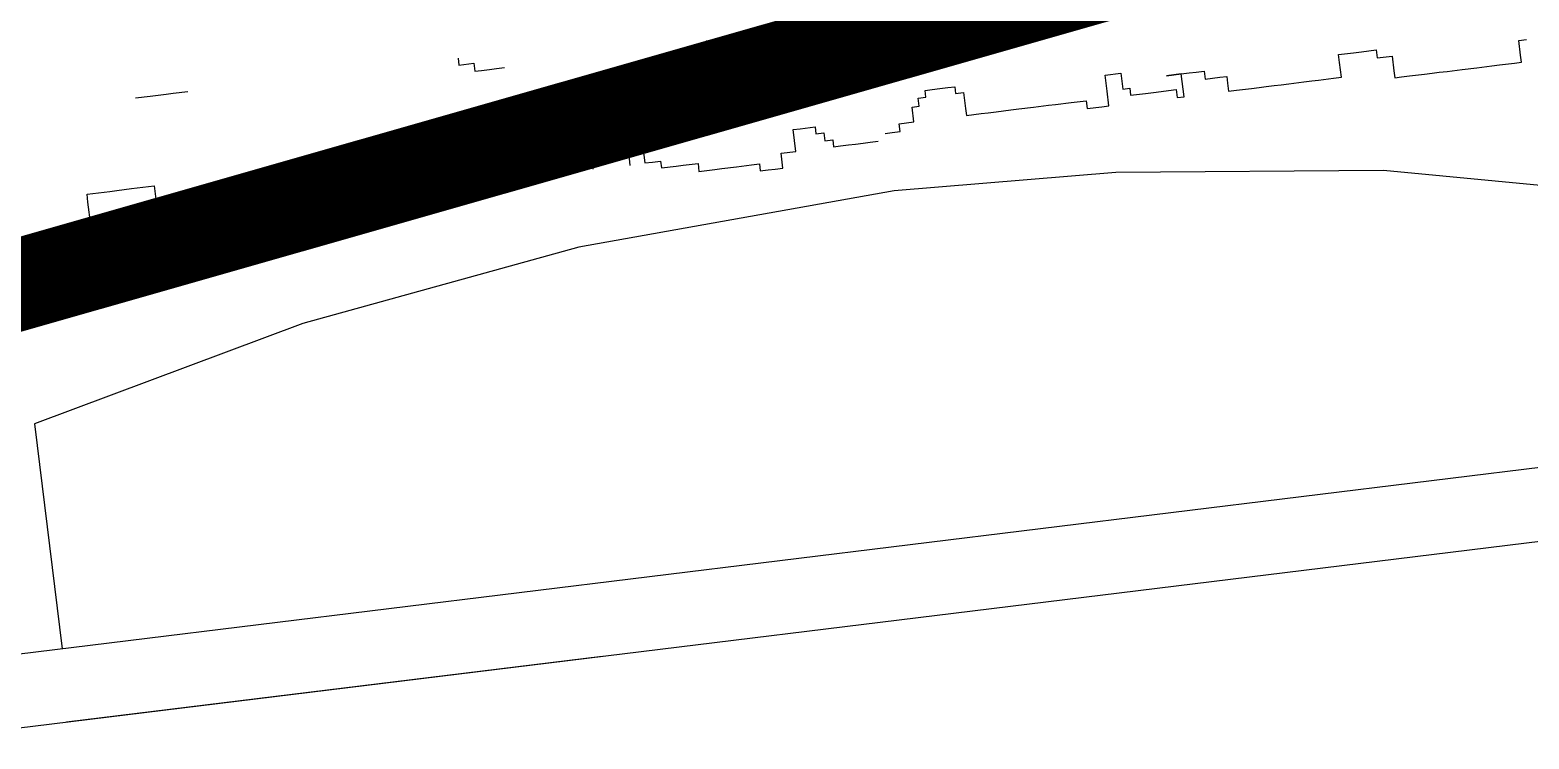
# Model space of a CAD drawing. Extents: x 302512 to 1034855, y -184136 to 410364.
# Drawn here: x 611299 to 619460, y -20719 to -16858 of the extents above; entities that cross this region are included whole.
import ezdxf

# ---------------------------------------------------------------- set-up
doc = ezdxf.new("R2010")
doc.units = 0
doc.header["$MEASUREMENT"] = 0
doc.linetypes.add('DASHED2', pattern=[0.375, 0.25, -0.125])
for name, color, linetype in [('PUB_TEXT', 7, 'Continuous'), ('WALL', 4, 'Continuous'), ('WZ', 2, 'Continuous'), ('剪力墙', 8, 'Continuous'), ('环境', 8, 'Continuous')]:
    doc.layers.add(name, color=color, linetype=linetype)

# ---------------------------------------------------------------- blocks, each defined once
blk = doc.blocks.new('A$C603E5B0F')
at = {"layer": 'WZ'}
for p, q in [((23335.39204895496, 24711.55545929074), (1652.606388032436, 22052.41012030095)), ((22987.11431384087, 24265.8463671878), (2098.973824381828, 21704.15515778959))]:
    blk.add_line(p, q, dxfattribs=at)
blk.add_lwpolyline([(7732.29096442461, 22798.0138059482), (7582.068868100643, 24021.47459968925), (9652.21079158783, 24752.60788577795), (11068.93641448021, 25094.46329979599), (12262.41597402096, 25289.54979646206), (14003.00476568937, 25406.92470511049), (15561.73571431637, 25367.31040232629), (17110.51192384958, 25191.42029638588), (17260.90231376886, 23966.5888614282)], dxfattribs=at)
blk = doc.blocks.new('M_F21')
at = {"color": 3, "linetype": 'Continuous'}
for p, q in [((1804.038729523621, 121.8468862934224), (1858.324788423561, 121.8468862934224)), ((1858.324788423561, 121.8468862934224), (1916.229917916829, 121.8468862934224)), ((1858.324788423561, 121.8468862934224), (1858.324788423561, 121.8468862934224)), ((1916.229917916829, 121.8468862934224), (1941.563412070134, 121.8468862934224)), ((1916.229917916829, 121.8468862934224), (1916.229917916829, 121.8468862934224)), ((1941.563412070134, 121.8468862934224), (1995.849470970075, 121.8468862934224)), ((1941.563412070134, 121.8468862934224), (1941.563412070134, 121.8468862934224)), ((1995.849470970075, 121.8468862934224), (1995.849470970075, 121.8468862934224)), ((2983.855742948977, 121.8468862934224), (2983.855742948977, 96.53040555106963)), ((-3012.944230197692, 96.53040555106963), (-2983.991665451058, 96.53040555106963)), ((-3012.944230197692, 96.53040555106963), (-3012.944230197692, 96.53040555106963)), ((-2958.658171297752, 96.53040555106963), (-3012.944230197692, 96.53040555106963)), ((-2983.991665451058, 96.53040555106963), (-2983.991665451058, 67.59728470266418)), ((-2983.991665451058, 67.59728470266418), (-2958.658171297752, 67.59728470266418)), ((-2958.658171297752, 67.59728470266418), (-2929.705606551118, 67.59728470266418)), ((-2958.658171297752, 67.59728470266418), (-2958.658171297752, 67.59728470266418)), ((-2929.705606551118, 67.59728470266418), (-2904.372112397812, 67.59728470266418)), ((-2929.705606551118, 67.59728470266418), (-2929.705606551118, 67.59728470266418)), ((-2904.372112397812, 67.59728470266418), (-2875.419547651178, 67.59728470266418)), ((-2904.372112397812, 67.59728470266418), (-2904.372112397812, 67.59728470266418)), ((-2875.419547651178, 67.59728470266418), (-2875.419547651178, 67.59728470266418)), ((2983.855742948977, 96.53040555106963), (3038.141801848917, 96.53040555106963)), ((2983.855742948977, 96.53040555106963), (2983.855742948977, 96.53040555106963)), ((3038.141801848917, 96.53040555106963), (3038.141801848917, 67.59728470266418)), ((3038.141801848917, 67.59728470266418), (3063.47529600222, 67.59728470266418)), ((3063.47529600222, 67.59728470266418), (3092.427860748856, 67.59728470266418)), ((3063.47529600222, 67.59728470266418), (3063.47529600222, 67.59728470266418)), ((3092.427860748856, 67.59728470266418), (3117.761354902159, 67.59728470266418)), ((3092.427860748856, 67.59728470266418), (3092.427860748856, 67.59728470266418)), ((3117.761354902159, 67.59728470266418), (3146.713919648795, 67.59728470266418)), ((3117.761354902159, 67.59728470266418), (3117.761354902159, 67.59728470266418)), ((3146.713919648795, 67.59728470266418), (3146.713919648795, 67.59728470266418)), ((-2274.653829158513, -203.6507232511231), (-2245.701264411879, -203.6507232511231)), ((-2274.653829158513, -203.6507232511231), (-2274.653829158513, -203.6507232511231)), ((-2274.653829158513, -232.5838440995267), (-2274.653829158513, -203.6507232511231)), ((-2245.701264411879, -178.3342425087685), (-2220.367770258573, -178.3342425087685)), ((-2245.701264411879, -178.3342425087685), (-2245.701264411879, -178.3342425087685)), ((-2245.701264411879, -203.6507232511231), (-2245.701264411879, -178.3342425087685)), ((-2245.701264411879, -203.6507232511231), (-2245.701264411879, -203.6507232511231)), ((-2220.367770258573, -178.3342425087685), (-2191.415205511938, -178.3342425087685)), ((-2220.367770258573, -178.3342425087685), (-2220.367770258573, -178.3342425087685)), ((-2191.415205511938, -178.3342425087685), (-2162.462640765304, -178.3342425087685)), ((-2191.415205511938, -178.3342425087685), (-2191.415205511938, -178.3342425087685)), ((-2162.462640765304, -178.3342425087685), (-2137.129146611998, -178.3342425087685)), ((-2162.462640765304, -178.3342425087685), (-2162.462640765304, -178.3342425087685)), ((-2137.129146611998, -178.3342425087685), (-2137.129146611998, -203.6507232511231)), ((-2137.129146611998, -203.6507232511231), (-2108.176581865364, -203.6507232511231)), ((-2108.176581865364, -203.6507232511231), (-2108.176581865364, -232.5838440995267)), ((-2108.176581865364, -203.6507232511231), (-2108.176581865364, -203.6507232511231)), ((-1590.649487019273, -203.6507232511231), (-1532.744357526004, -203.6507232511231)), ((-1590.649487019273, -203.6507232511231), (-1590.649487019273, -203.6507232511231)), ((-1590.649487019273, -261.5169649479303), (-1590.649487019273, -203.6507232511231)), ((-1532.744357526004, -203.6507232511231), (-1532.744357526004, -232.5838440995267)), ((-1532.744357526004, -203.6507232511231), (-1532.744357526004, -203.6507232511231)), ((1586.894493923861, -203.6507232511231), (1670.133117570436, -203.6507232511231)), ((1586.894493923861, -232.5838440995267), (1586.894493923861, -203.6507232511231)), ((1670.133117570436, -203.6507232511231), (1695.466611723741, -203.6507232511231)), ((1670.133117570436, -203.6507232511231), (1670.133117570436, -203.6507232511231)), ((1695.466611723741, -203.6507232511231), (1749.752670623682, -203.6507232511231)), ((1695.466611723741, -203.6507232511231), (1695.466611723741, -203.6507232511231)), ((1749.752670623682, -203.6507232511231), (1832.991294270254, -203.6507232511231)), ((1749.752670623682, -203.6507232511231), (1749.752670623682, -203.6507232511231)), ((1832.991294270254, -203.6507232511231), (1832.991294270254, -261.5169649479303)), ((2462.709577509555, -178.3342425087685), (2488.043071662862, -178.3342425087685)), ((2462.709577509555, -178.3342425087685), (2462.709577509555, -178.3342425087685)), ((2462.709577509555, -232.5838440995267), (2462.709577509555, -178.3342425087685)), ((2488.043071662862, -178.3342425087685), (2545.94820115613, -178.3342425087685)), ((2488.043071662862, -178.3342425087685), (2488.043071662862, -178.3342425087685)), ((2545.94820115613, -178.3342425087685), (2571.281695309433, -178.3342425087685)), ((2545.94820115613, -178.3342425087685), (2545.94820115613, -178.3342425087685)), ((2571.281695309433, -178.3342425087685), (2571.281695309433, -232.5838440995267)), ((-3450.851771990539, -261.5169649479303), (-3421.899207243904, -261.5169649479303)), ((-3450.851771990539, -286.833445690283), (-3450.851771990539, -261.5169649479303)), ((-3421.899207243904, -232.5838440995267), (-3396.565713090598, -232.5838440995267)), ((-3421.899207243904, -261.5169649479303), (-3421.899207243904, -232.5838440995267)), ((-3396.565713090598, -232.5838440995267), (-3367.613148343964, -232.5838440995267)), ((-3396.565713090598, -232.5838440995267), (-3396.565713090598, -232.5838440995267)), ((-3367.613148343964, -232.5838440995267), (-3342.279654190659, -232.5838440995267)), ((-3367.613148343964, -232.5838440995267), (-3367.613148343964, -232.5838440995267)), ((-3342.279654190659, -232.5838440995267), (-3342.279654190659, -261.5169649479303)), ((-3342.279654190659, -232.5838440995267), (-3342.279654190659, -232.5838440995267)), ((-3342.279654190659, -261.5169649479303), (-3313.327089444025, -261.5169649479303)), ((-3342.279654190659, -261.5169649479303), (-3342.279654190659, -261.5169649479303)), ((-3313.327089444025, -261.5169649479303), (-3287.99359529072, -261.5169649479303)), ((-3313.327089444025, -261.5169649479303), (-3313.327089444025, -261.5169649479303)), ((-3287.99359529072, -261.5169649479303), (-3287.99359529072, -286.833445690283)), ((-3287.99359529072, -261.5169649479303), (-3287.99359529072, -261.5169649479303)), ((-2737.894865104665, -261.5169649479303), (-2712.561370951359, -261.5169649479303)), ((-2737.894865104665, -261.5169649479303), (-2737.894865104665, -261.5169649479303)), ((-2737.894865104665, -341.0830472810412), (-2737.894865104665, -261.5169649479303)), ((-2712.561370951359, -261.5169649479303), (-2658.275312051419, -261.5169649479303)), ((-2712.561370951359, -261.5169649479303), (-2712.561370951359, -261.5169649479303)), ((-2658.275312051419, -261.5169649479303), (-2658.275312051419, -286.833445690283)), ((-2658.275312051419, -261.5169649479303), (-2658.275312051419, -261.5169649479303)), ((-2299.987323311818, -232.5838440995267), (-2274.653829158513, -232.5838440995267)), ((-2299.987323311818, -286.833445690283), (-2299.987323311818, -232.5838440995267)), ((-2108.176581865364, -232.5838440995267), (-2108.176581865364, -261.5169649479303)), ((-2108.176581865364, -232.5838440995267), (-2108.176581865364, -232.5838440995267)), ((-2108.176581865364, -261.5169649479303), (-2108.176581865364, -286.833445690283)), ((-2108.176581865364, -261.5169649479303), (-2108.176581865364, -261.5169649479303)), ((-1590.649487019273, -261.5169649479303), (-1590.649487019273, -261.5169649479303)), ((-1590.649487019273, -315.7665665386885), (-1590.649487019273, -261.5169649479303)), ((-1532.744357526004, -232.5838440995267), (-1532.744357526004, -261.5169649479303)), ((-1532.744357526004, -232.5838440995267), (-1532.744357526004, -232.5838440995267)), ((-1532.744357526004, -261.5169649479303), (-1507.410863372699, -261.5169649479303)), ((-1532.744357526004, -261.5169649479303), (-1532.744357526004, -261.5169649479303)), ((-1507.410863372699, -261.5169649479303), (-1507.410863372699, -286.833445690283)), ((-1369.886180826185, -232.5838440995267), (-1315.600121926245, -232.5838440995267)), ((-1315.600121926245, -232.5838440995267), (-1369.886180826185, -232.5838440995267)), ((-1315.600121926245, -232.5838440995267), (-1286.647557179611, -232.5838440995267)), ((-1315.600121926245, -232.5838440995267), (-1315.600121926245, -232.5838440995267)), ((-1315.600121926245, -315.7665665386885), (-1315.600121926245, -232.5838440995267)), ((-1286.647557179611, -232.5838440995267), (-1261.314063026306, -232.5838440995267)), ((-1286.647557179611, -232.5838440995267), (-1286.647557179611, -232.5838440995267)), ((-1261.314063026306, -232.5838440995267), (-1232.361498279671, -232.5838440995267)), ((-1261.314063026306, -232.5838440995267), (-1261.314063026306, -232.5838440995267)), ((-1232.361498279671, -232.5838440995267), (-1232.361498279671, -261.5169649479303)), ((-1232.361498279671, -261.5169649479303), (-1178.075439379732, -261.5169649479303)), ((-1178.075439379732, -261.5169649479303), (-1152.741945226427, -261.5169649479303)), ((-1178.075439379732, -261.5169649479303), (-1178.075439379732, -261.5169649479303)), ((-1152.741945226427, -261.5169649479303), (-1152.741945226427, -286.833445690283)), ((-1152.741945226427, -261.5169649479303), (-1152.741945226427, -261.5169649479303)), ((-740.1678975868845, -232.5838440995267), (-685.8818386869452, -232.5838440995267)), ((-740.1678975868845, -261.5169649479303), (-740.1678975868845, -232.5838440995267)), ((-740.1678975868845, -261.5169649479303), (-740.1678975868845, -261.5169649479303)), ((-740.1678975868845, -315.7665665386885), (-740.1678975868845, -261.5169649479303)), ((-685.8818386869452, -232.5838440995267), (-656.9292739403108, -232.5838440995267)), ((-685.8818386869452, -232.5838440995267), (-685.8818386869452, -232.5838440995267)), ((-656.9292739403108, -232.5838440995267), (-602.6432150403707, -232.5838440995267)), ((-656.9292739403108, -232.5838440995267), (-656.9292739403108, -232.5838440995267)), ((-602.6432150403707, -232.5838440995267), (-602.6432150403707, -261.5169649479303)), ((-602.6432150403707, -232.5838440995267), (-602.6432150403707, -232.5838440995267)), ((-602.6432150403707, -261.5169649479303), (-548.3571561404315, -261.5169649479303)), ((-548.3571561404315, -261.5169649479303), (-548.3571561404315, -315.7665665386885)), ((-85.11612019427957, -261.5169649479303), (-56.16355544764519, -261.5169649479303)), ((-85.11612019427957, -261.5169649479303), (-85.11612019427957, -261.5169649479303)), ((-85.11612019427957, -315.7665665386885), (-85.11612019427957, -261.5169649479303)), ((-56.16355544764519, -261.5169649479303), (-56.16355544764519, -261.5169649479303)), ((1586.894493923861, -232.5838440995267), (1586.894493923861, -232.5838440995267)), ((1586.894493923861, -315.7665665386885), (1586.894493923861, -232.5838440995267)), ((1832.991294270254, -261.5169649479303), (1858.324788423561, -261.5169649479303)), ((1858.324788423561, -261.5169649479303), (1858.324788423561, -286.833445690283)), ((2462.709577509555, -232.5838440995267), (2462.709577509555, -232.5838440995267)), ((2462.709577509555, -286.833445690283), (2462.709577509555, -232.5838440995267)), ((2571.281695309433, -232.5838440995267), (2571.281695309433, -261.5169649479303)), ((2571.281695309433, -232.5838440995267), (2571.281695309433, -232.5838440995267)), ((2571.281695309433, -261.5169649479303), (2571.281695309433, -286.833445690283)), ((2571.281695309433, -261.5169649479303), (2571.281695309433, -261.5169649479303)), ((2871.664554555766, -232.5838440995267), (2900.617119302402, -232.5838440995267)), ((2871.664554555766, -286.833445690283), (2871.664554555766, -232.5838440995267)), ((2900.617119302402, -232.5838440995267), (2954.903178202341, -232.5838440995267)), ((2900.617119302402, -232.5838440995267), (2900.617119302402, -232.5838440995267)), ((2954.903178202341, -232.5838440995267), (2983.855742948977, -232.5838440995267)), ((2954.903178202341, -232.5838440995267), (2954.903178202341, -232.5838440995267)), ((2983.855742948977, -232.5838440995267), (2983.855742948977, -261.5169649479303)), ((2983.855742948977, -261.5169649479303), (3038.141801848917, -261.5169649479303)), ((3038.141801848917, -261.5169649479303), (3038.141801848917, -315.7665665386885)), ((3421.763284741821, -261.5169649479303), (3447.096778895127, -261.5169649479303)), ((3421.763284741821, -261.5169649479303), (3421.763284741821, -261.5169649479303)), ((3421.763284741821, -286.833445690283), (3421.763284741821, -261.5169649479303)), ((3447.096778895127, -261.5169649479303), (3476.049343641764, -261.5169649479303)), ((3447.096778895127, -261.5169649479303), (3447.096778895127, -261.5169649479303)), ((3476.049343641764, -261.5169649479303), (3501.382837795067, -261.5169649479303)), ((3476.049343641764, -261.5169649479303), (3476.049343641764, -261.5169649479303)), ((3501.382837795067, -261.5169649479303), (3530.335402541703, -261.5169649479303)), ((3501.382837795067, -261.5169649479303), (3501.382837795067, -261.5169649479303)), ((3530.335402541703, -261.5169649479303), (3555.668896695006, -261.5169649479303)), ((3530.335402541703, -261.5169649479303), (3530.335402541703, -261.5169649479303)), ((3555.668896695006, -261.5169649479303), (3555.668896695006, -315.7665665386885)), ((-3476.185266143844, -286.833445690283), (-3450.851771990539, -286.833445690283)), ((-3476.185266143844, -286.833445690283), (-3476.185266143844, -286.833445690283)), ((-3476.185266143844, -315.7665665386885), (-3476.185266143844, -286.833445690283)), ((-3287.99359529072, -286.833445690283), (-3287.99359529072, -315.7665665386885)), ((-3287.99359529072, -286.833445690283), (-3287.99359529072, -286.833445690283)), ((-3287.99359529072, -315.7665665386885), (-3259.041030544086, -315.7665665386885)), ((-3287.99359529072, -315.7665665386885), (-3287.99359529072, -315.7665665386885)), ((-3259.041030544086, -315.7665665386885), (-3230.088465797451, -315.7665665386885)), ((-3259.041030544086, -315.7665665386885), (-3259.041030544086, -315.7665665386885)), ((-3230.088465797451, -315.7665665386885), (-3230.088465797451, -341.0830472810412)), ((-2658.275312051419, -286.833445690283), (-2629.322747304785, -286.833445690283)), ((-2658.275312051419, -286.833445690283), (-2658.275312051419, -286.833445690283)), ((-2629.322747304785, -286.833445690283), (-2629.322747304785, -315.7665665386885)), ((-2629.322747304785, -315.7665665386885), (-2600.37018255815, -315.7665665386885)), ((-2600.37018255815, -315.7665665386885), (-2600.37018255815, -341.0830472810412)), ((-2408.559441111697, -315.7665665386885), (-2383.225946958391, -315.7665665386885)), ((-2383.225946958391, -315.7665665386885), (-2354.273382211757, -315.7665665386885)), ((-2383.225946958391, -315.7665665386885), (-2383.225946958391, -315.7665665386885)), ((-2354.273382211757, -286.833445690283), (-2299.987323311818, -286.833445690283)), ((-2354.273382211757, -315.7665665386885), (-2354.273382211757, -286.833445690283)), ((-2354.273382211757, -315.7665665386885), (-2354.273382211757, -315.7665665386885)), ((-2108.176581865364, -286.833445690283), (-2053.890522965425, -286.833445690283)), ((-2108.176581865364, -286.833445690283), (-2108.176581865364, -286.833445690283)), ((-2053.890522965425, -286.833445690283), (-2028.55702881212, -286.833445690283)), ((-2053.890522965425, -286.833445690283), (-2053.890522965425, -286.833445690283)), ((-2028.55702881212, -286.833445690283), (-1999.604464065485, -286.833445690283)), ((-2028.55702881212, -286.833445690283), (-2028.55702881212, -286.833445690283)), ((-1999.604464065485, -286.833445690283), (-1945.318405165545, -286.833445690283)), ((-1999.604464065485, -286.833445690283), (-1999.604464065485, -286.833445690283)), ((-1945.318405165545, -286.833445690283), (-1916.365840418911, -286.833445690283)), ((-1945.318405165545, -286.833445690283), (-1945.318405165545, -286.833445690283)), ((-1916.365840418911, -286.833445690283), (-1862.079781518971, -286.833445690283)), ((-1916.365840418911, -286.833445690283), (-1916.365840418911, -286.833445690283)), ((-1862.079781518971, -286.833445690283), (-1807.793722619032, -286.833445690283)), ((-1862.079781518971, -286.833445690283), (-1862.079781518971, -286.833445690283)), ((-1807.793722619032, -286.833445690283), (-1782.460228465727, -286.833445690283)), ((-1807.793722619032, -286.833445690283), (-1807.793722619032, -286.833445690283)), ((-1782.460228465727, -286.833445690283), (-1724.555098972458, -286.833445690283)), ((-1782.460228465727, -286.833445690283), (-1782.460228465727, -286.833445690283)), ((-1724.555098972458, -286.833445690283), (-1670.269040072518, -286.833445690283)), ((-1724.555098972458, -286.833445690283), (-1724.555098972458, -286.833445690283)), ((-1670.269040072518, -286.833445690283), (-1670.269040072518, -315.7665665386885)), ((-1670.269040072518, -286.833445690283), (-1670.269040072518, -286.833445690283)), ((-1670.269040072518, -315.7665665386885), (-1615.982981172578, -315.7665665386885)), ((-1615.982981172578, -315.7665665386885), (-1590.649487019273, -315.7665665386885)), ((-1615.982981172578, -315.7665665386885), (-1615.982981172578, -315.7665665386885)), ((-1590.649487019273, -315.7665665386885), (-1590.649487019273, -315.7665665386885)), ((-1507.410863372699, -286.833445690283), (-1453.124804472759, -286.833445690283)), ((-1453.124804472759, -286.833445690283), (-1424.172239726125, -286.833445690283)), ((-1453.124804472759, -286.833445690283), (-1453.124804472759, -286.833445690283)), ((-1424.172239726125, -286.833445690283), (-1340.93361607955, -286.833445690283)), ((-1424.172239726125, -286.833445690283), (-1424.172239726125, -286.833445690283)), ((-1340.93361607955, -286.833445690283), (-1340.93361607955, -315.7665665386885)), ((-1340.93361607955, -315.7665665386885), (-1315.600121926245, -315.7665665386885)), ((-1315.600121926245, -315.7665665386885), (-1315.600121926245, -315.7665665386885)), ((-1152.741945226427, -286.833445690283), (-1152.741945226427, -315.7665665386885)), ((-1152.741945226427, -286.833445690283), (-1152.741945226427, -286.833445690283)), ((-1152.741945226427, -315.7665665386885), (-1123.789380479792, -315.7665665386885)), ((-1152.741945226427, -315.7665665386885), (-1152.741945226427, -315.7665665386885)), ((-1123.789380479792, -315.7665665386885), (-1069.503321579852, -315.7665665386885)), ((-1123.789380479792, -315.7665665386885), (-1123.789380479792, -315.7665665386885)), ((-1069.503321579852, -315.7665665386885), (-1040.550756833218, -315.7665665386885)), ((-1069.503321579852, -315.7665665386885), (-1069.503321579852, -315.7665665386885)), ((-1040.550756833218, -315.7665665386885), (-1015.217262679913, -315.7665665386885)), ((-1040.550756833218, -315.7665665386885), (-1040.550756833218, -315.7665665386885)), ((-1015.217262679913, -315.7665665386885), (-986.2646979332776, -315.7665665386885)), ((-1015.217262679913, -315.7665665386885), (-1015.217262679913, -315.7665665386885)), ((-986.2646979332776, -315.7665665386885), (-960.9312037799727, -315.7665665386885)), ((-986.2646979332776, -315.7665665386885), (-986.2646979332776, -315.7665665386885)), ((-960.9312037799727, -315.7665665386885), (-931.9786390333384, -315.7665665386885)), ((-960.9312037799727, -315.7665665386885), (-960.9312037799727, -315.7665665386885)), ((-931.9786390333384, -315.7665665386885), (-877.6925801333991, -315.7665665386885)), ((-931.9786390333384, -315.7665665386885), (-931.9786390333384, -315.7665665386885)), ((-877.6925801333991, -315.7665665386885), (-848.7400153867638, -315.7665665386885)), ((-877.6925801333991, -315.7665665386885), (-877.6925801333991, -315.7665665386885)), ((-848.7400153867638, -315.7665665386885), (-823.406521233459, -315.7665665386885)), ((-848.7400153867638, -315.7665665386885), (-848.7400153867638, -315.7665665386885)), ((-823.406521233459, -315.7665665386885), (-769.1204623335198, -315.7665665386885)), ((-823.406521233459, -315.7665665386885), (-823.406521233459, -315.7665665386885)), ((-769.1204623335198, -315.7665665386885), (-740.1678975868845, -315.7665665386885)), ((-769.1204623335198, -315.7665665386885), (-769.1204623335198, -315.7665665386885)), ((-548.3571561404315, -315.7665665386885), (-548.3571561404315, -341.0830472810412)), ((-548.3571561404315, -315.7665665386885), (-548.3571561404315, -315.7665665386885)), ((-85.11612019427957, -315.7665665386885), (-85.11612019427957, -315.7665665386885)), ((-85.11612019427957, -341.0830472810412), (-85.11612019427957, -315.7665665386885)), ((1557.941929177228, -315.7665665386885), (1586.894493923861, -315.7665665386885)), ((1557.941929177228, -395.3326488717994), (1557.941929177228, -315.7665665386885)), ((1858.324788423561, -286.833445690283), (1887.277353170195, -286.833445690283)), ((1858.324788423561, -286.833445690283), (1858.324788423561, -286.833445690283)), ((1887.277353170195, -286.833445690283), (1916.229917916829, -286.833445690283)), ((1887.277353170195, -286.833445690283), (1887.277353170195, -286.833445690283)), ((1916.229917916829, -286.833445690283), (1970.515976816769, -286.833445690283)), ((1916.229917916829, -286.833445690283), (1916.229917916829, -286.833445690283)), ((1970.515976816769, -286.833445690283), (1995.849470970075, -286.833445690283)), ((1970.515976816769, -286.833445690283), (1970.515976816769, -286.833445690283)), ((1995.849470970075, -286.833445690283), (2050.135529870015, -286.833445690283)), ((1995.849470970075, -286.833445690283), (1995.849470970075, -286.833445690283)), ((2050.135529870015, -286.833445690283), (2108.040659363283, -286.833445690283)), ((2050.135529870015, -286.833445690283), (2050.135529870015, -286.833445690283)), ((2108.040659363283, -286.833445690283), (2187.660212416527, -286.833445690283)), ((2108.040659363283, -286.833445690283), (2108.040659363283, -286.833445690283)), ((2187.660212416527, -286.833445690283), (2216.612777163162, -286.833445690283)), ((2187.660212416527, -286.833445690283), (2187.660212416527, -286.833445690283)), ((2216.612777163162, -286.833445690283), (2296.232330216408, -286.833445690283)), ((2216.612777163162, -286.833445690283), (2216.612777163162, -286.833445690283)), ((2296.232330216408, -286.833445690283), (2379.470953862981, -286.833445690283)), ((2296.232330216408, -286.833445690283), (2296.232330216408, -286.833445690283)), ((2379.470953862981, -286.833445690283), (2433.757012762921, -286.833445690283)), ((2379.470953862981, -286.833445690283), (2379.470953862981, -286.833445690283)), ((2433.757012762921, -286.833445690283), (2462.709577509555, -286.833445690283)), ((2433.757012762921, -286.833445690283), (2433.757012762921, -286.833445690283)), ((2462.709577509555, -286.833445690283), (2462.709577509555, -286.833445690283)), ((2516.995636409494, -286.833445690283), (2516.995636409494, -315.7665665386885)), ((2571.281695309433, -286.833445690283), (2516.995636409494, -286.833445690283)), ((2516.995636409494, -315.7665665386885), (2545.94820115613, -315.7665665386885)), ((2545.94820115613, -315.7665665386885), (2545.94820115613, -341.0830472810412)), ((2571.281695309433, -286.833445690283), (2571.281695309433, -286.833445690283)), ((2792.045001502524, -286.833445690283), (2871.664554555766, -286.833445690283)), ((2792.045001502524, -341.0830472810412), (2792.045001502524, -286.833445690283)), ((3038.141801848917, -315.7665665386885), (3063.47529600222, -315.7665665386885)), ((3063.47529600222, -315.7665665386885), (3063.47529600222, -341.0830472810412)), ((3363.858155248552, -315.7665665386885), (3392.810719995188, -315.7665665386885)), ((3363.858155248552, -341.0830472810412), (3363.858155248552, -315.7665665386885)), ((3392.810719995188, -286.833445690283), (3421.763284741821, -286.833445690283)), ((3392.810719995188, -315.7665665386885), (3392.810719995188, -286.833445690283)), ((3421.763284741821, -286.833445690283), (3421.763284741821, -286.833445690283)), ((3555.668896695006, -315.7665665386885), (3555.668896695006, -341.0830472810412)), ((3555.668896695006, -315.7665665386885), (3555.668896695006, -315.7665665386885)), ((-3230.088465797451, -341.0830472810412), (-3175.802406897511, -341.0830472810412)), ((-3175.802406897511, -341.0830472810412), (-3150.468912744205, -341.0830472810412)), ((-3175.802406897511, -341.0830472810412), (-3175.802406897511, -341.0830472810412)), ((-3150.468912744205, -341.0830472810412), (-3096.182853844266, -341.0830472810412)), ((-3150.468912744205, -341.0830472810412), (-3150.468912744205, -341.0830472810412)), ((-3096.182853844266, -341.0830472810412), (-3096.182853844266, -370.0161681294448)), ((-3096.182853844266, -370.0161681294448), (-3038.277724350997, -370.0161681294448)), ((-3038.277724350997, -370.0161681294448), (-3012.944230197692, -370.0161681294448)), ((-3038.277724350997, -370.0161681294448), (-3038.277724350997, -370.0161681294448)), ((-3012.944230197692, -370.0161681294448), (-2958.658171297752, -370.0161681294448)), ((-3012.944230197692, -370.0161681294448), (-3012.944230197692, -370.0161681294448)), ((-2958.658171297752, -370.0161681294448), (-2904.372112397812, -370.0161681294448)), ((-2958.658171297752, -370.0161681294448), (-2958.658171297752, -370.0161681294448)), ((-2904.372112397812, -370.0161681294448), (-2875.419547651178, -370.0161681294448)), ((-2904.372112397812, -370.0161681294448), (-2904.372112397812, -370.0161681294448)), ((-2875.419547651178, -370.0161681294448), (-2875.419547651178, -395.3326488717994)), ((-2792.180924004604, -341.0830472810412), (-2737.894865104665, -341.0830472810412)), ((-2792.180924004604, -395.3326488717994), (-2792.180924004604, -341.0830472810412)), ((-2600.37018255815, -341.0830472810412), (-2575.036688404845, -341.0830472810412)), ((-2575.036688404845, -341.0830472810412), (-2546.084123658211, -341.0830472810412)), ((-2575.036688404845, -341.0830472810412), (-2575.036688404845, -341.0830472810412)), ((-2546.084123658211, -341.0830472810412), (-2520.750629504906, -341.0830472810412)), ((-2546.084123658211, -341.0830472810412), (-2546.084123658211, -341.0830472810412)), ((-2520.750629504906, -341.0830472810412), (-2491.798064758272, -341.0830472810412)), ((-2520.750629504906, -341.0830472810412), (-2520.750629504906, -341.0830472810412)), ((-2491.798064758272, -341.0830472810412), (-2466.464570604966, -341.0830472810412)), ((-2491.798064758272, -341.0830472810412), (-2491.798064758272, -341.0830472810412)), ((-2466.464570604966, -341.0830472810412), (-2437.512005858332, -341.0830472810412)), ((-2466.464570604966, -341.0830472810412), (-2466.464570604966, -341.0830472810412)), ((-2437.512005858332, -341.0830472810412), (-2437.512005858332, -341.0830472810412)), ((-548.3571561404315, -341.0830472810412), (-523.0236619871266, -341.0830472810412)), ((-548.3571561404315, -341.0830472810412), (-548.3571561404315, -341.0830472810412)), ((-523.0236619871266, -341.0830472810412), (-494.0710972404913, -341.0830472810412)), ((-523.0236619871266, -341.0830472810412), (-523.0236619871266, -341.0830472810412)), ((-494.0710972404913, -341.0830472810412), (-439.7850383405521, -341.0830472810412)), ((-494.0710972404913, -341.0830472810412), (-494.0710972404913, -341.0830472810412)), ((-439.7850383405521, -341.0830472810412), (-410.8324735939177, -341.0830472810412)), ((-439.7850383405521, -341.0830472810412), (-439.7850383405521, -341.0830472810412)), ((-410.8324735939177, -341.0830472810412), (-385.4989794406129, -341.0830472810412)), ((-410.8324735939177, -341.0830472810412), (-410.8324735939177, -341.0830472810412)), ((-385.4989794406129, -341.0830472810412), (-356.5464146939776, -341.0830472810412)), ((-385.4989794406129, -341.0830472810412), (-385.4989794406129, -341.0830472810412)), ((-356.5464146939776, -341.0830472810412), (-302.2603557940383, -341.0830472810412)), ((-356.5464146939776, -341.0830472810412), (-356.5464146939776, -341.0830472810412)), ((-302.2603557940383, -341.0830472810412), (-247.9742968940982, -341.0830472810412)), ((-302.2603557940383, -341.0830472810412), (-302.2603557940383, -341.0830472810412)), ((-247.9742968940982, -341.0830472810412), (-193.688237994159, -341.0830472810412)), ((-247.9742968940982, -341.0830472810412), (-247.9742968940982, -341.0830472810412)), ((-193.688237994159, -341.0830472810412), (-164.7356732475246, -341.0830472810412)), ((-193.688237994159, -341.0830472810412), (-193.688237994159, -341.0830472810412)), ((-164.7356732475246, -341.0830472810412), (-110.4496143475844, -341.0830472810412)), ((-164.7356732475246, -341.0830472810412), (-164.7356732475246, -341.0830472810412)), ((-110.4496143475844, -341.0830472810412), (-85.11612019427957, -341.0830472810412)), ((-110.4496143475844, -341.0830472810412), (-110.4496143475844, -341.0830472810412)), ((-85.11612019427957, -341.0830472810412), (-85.11612019427957, -341.0830472810412)), ((1340.797693577468, -370.0161681294448), (1395.083752477409, -370.0161681294448)), ((1395.083752477409, -370.0161681294448), (1395.083752477409, -395.3326488717994)), ((2545.94820115613, -341.0830472810412), (2654.520318956009, -341.0830472810412)), ((2654.520318956009, -341.0830472810412), (2737.758942602584, -341.0830472810412)), ((2654.520318956009, -341.0830472810412), (2654.520318956009, -341.0830472810412)), ((2737.758942602584, -341.0830472810412), (2792.045001502524, -341.0830472810412)), ((2737.758942602584, -370.0161681294448), (2737.758942602584, -341.0830472810412)), ((2737.758942602584, -341.0830472810412), (2737.758942602584, -370.0161681294448)), ((3063.47529600222, -341.0830472810412), (3146.713919648795, -341.0830472810412)), ((3146.713919648795, -341.0830472810412), (3200.999978548734, -341.0830472810412)), ((3146.713919648795, -341.0830472810412), (3146.713919648795, -341.0830472810412)), ((3200.999978548734, -341.0830472810412), (3229.952543295371, -341.0830472810412)), ((3200.999978548734, -341.0830472810412), (3200.999978548734, -341.0830472810412)), ((3229.952543295371, -341.0830472810412), (3255.286037448674, -341.0830472810412)), ((3229.952543295371, -341.0830472810412), (3229.952543295371, -341.0830472810412)), ((3255.286037448674, -341.0830472810412), (3284.23860219531, -341.0830472810412)), ((3255.286037448674, -341.0830472810412), (3255.286037448674, -341.0830472810412)), ((3284.23860219531, -341.0830472810412), (3338.524661095249, -341.0830472810412)), ((3284.23860219531, -341.0830472810412), (3284.23860219531, -341.0830472810412)), ((3338.524661095249, -341.0830472810412), (3363.858155248552, -341.0830472810412)), ((3338.524661095249, -341.0830472810412), (3338.524661095249, -341.0830472810412)), ((3555.668896695006, -341.0830472810412), (3555.668896695006, -341.0830472810412)), ((-2875.419547651178, -395.3326488717994), (-2846.466982904543, -395.3326488717994)), ((-2846.466982904543, -395.3326488717994), (-2821.133488751238, -395.3326488717994)), ((-2846.466982904543, -395.3326488717994), (-2846.466982904543, -395.3326488717994)), ((-2821.133488751238, -395.3326488717994), (-2792.180924004604, -395.3326488717994)), ((-2821.133488751238, -395.3326488717994), (-2821.133488751238, -395.3326488717994)), ((-2792.180924004604, -395.3326488717994), (-2792.180924004604, -395.3326488717994)), ((1395.083752477409, -395.3326488717994), (1449.369811377348, -395.3326488717994)), ((1449.369811377348, -395.3326488717994), (1503.655870277289, -395.3326488717994)), ((1449.369811377348, -395.3326488717994), (1449.369811377348, -395.3326488717994)), ((1503.655870277289, -395.3326488717994), (1532.608435023922, -395.3326488717994)), ((1503.655870277289, -395.3326488717994), (1503.655870277289, -395.3326488717994)), ((1532.608435023922, -395.3326488717994), (1557.941929177228, -395.3326488717994)), ((1532.608435023922, -395.3326488717994), (1532.608435023922, -395.3326488717994)), ((1557.941929177228, -395.3326488717994), (1557.941929177228, -395.3326488717994))]:
    blk.add_line(p, q, dxfattribs=at)
at = {"width": 0.8, "flags": 9}
for tag in ['YSIZE', 'XSIZE']:
    blk.add_attdef(tag, (0, 0), '', height=0.5, dxfattribs=at)

msp = doc.modelspace()

# ---------------------------------------------------------------- hatches: boundary and pattern name
at = {"layer": '环境'}
h = msp.add_hatch(dxfattribs=at)
h.set_pattern_fill('ANGLE,_O', color=256, scale=3000)
h.set_pattern_definition([(0, (-609984.0939585507, -119640.7769003473), (0, 825.0000000000001), [600, -225]), (90, (-609984.0939585507, -119640.7769003473), (-825.0000000000001, 5.051501209517306e-14), [600, -225])])
edge = h.paths.add_edge_path()
edge.add_arc((456452.5202698254, -20483.03600952902), 5999.999999882882, 82.90610739022549, 136.7172286932041, ccw=False)
edge.add_arc((529230.5564035431, 564349.7677956127), 583343.7460008563, 262.9064421242585, 271.3139044814773)
edge.add_arc((556282.2267406606, -32330.84227312566), 19209.61674449953, 135.390996447, 143.8505578282533)
edge.add_arc((523139.7908070374, 498264.9605886798), 519563.4119421407, 267.02239156334633, 271.9446668256243, ccw=False)
edge.add_line((496150.7153754483, -20596.9948833962), (452084.6465785343, -16369.43911441136))
edge = h.paths.add_edge_path()
edge.add_arc((557649.2972619648, -28887.4074915247), 12195.37604413375, 122.3331244259789, 138.4177400750413, ccw=False)
edge.add_line((551126.7109780756, -18582.89076209709), (563157.0100887832, -18006.58508349324))
edge.add_arc((576761.7066860453, 6333.997658741195), 27884.61471376488, 240.7978392002225, 252.5319908396245)
edge.add_arc((-697884.8105419346, 47187662.48797935), 47224907.05095948, 271.5129119605803, 271.53649819632426, ccw=False)
edge.add_line((548957.8885803409, -20781.98179117788), (548527.1118179576, -20793.40171051768))
edge = h.paths.add_edge_path()
edge.add_line((626586.9758837472, -14296.28622386651), (626866.4842934804, -14065.55741847632))
edge.add_arc((622239.3367429655, -17885.17854441365), 5999.99999999521, 39.53901633858169, 100.4383675919696)
edge.add_arc((577050.392796655, 207323.149270234), 223698.033626444, 274.291430304433, 281.3702984552263, ccw=False)
edge.add_arc((576761.7066861086, 6333.997658622451), 27884.61471362988, 294.3952189639236, 307.6369724271134, ccw=False)
edge.add_arc((-3202813.969650181, 30587041.36929663), 30840004.67889177, 277.0611024603429, 277.11889753257)
edge.add_line((619149.7247513805, -15221.32666661206), (626586.9758837472, -14296.28622386654))

# ---------------------------------------------------------------- linework, layer by layer
at = {"layer": 'PUB_TEXT', "linetype": 'DASHED2', "ltscale": 11501}
msp.add_lwpolyline([(627906.7835329424, -164037.4472294827, 500, 500, 0), (628656.7835329424, -149287.4472294827, 500, 500, 0), (604886.7835329424, -139727.4472294827, 500, 500, 0), (637936.7835329424, -62207.4472294827, 500, 500, 0), (638316.7835329424, -42097.4472294827, 500, 500, 0), (645296.7835329424, -41807.4472294827, 500, 500, 0), (638856.7835329424, -22267.4472294827, 500, 500, 0), (633376.7835329424, -18567.4472294827, 500, 500, 0), (631296.7835329424, -12517.4472294827, 500, 500, 0), (608006.7835329424, -19167.4472294827, 500, 500, 0), (599136.7835329424, -17197.4472294827, 500, 500, 0)], format="xyseb", dxfattribs=at)
at = {"layer": '剪力墙'}
msp.add_line((611497.4536040674, -20625.6404477288), (614413.2355750452, -20268.0531820138), dxfattribs=at)

# ---------------------------------------------------------------- block references
at = {"xscale": 1.5, "yscale": 1.5, "zscale": 1.5, "rotation": 7.010169292801696}
for p in [(619483.0331774473, -16510.00020950881), (609209.4738645062, -17739.04993398383)]:
    msp.add_blockref('M_F21', p, dxfattribs=at)
at = {"layer": 'WALL', "xscale": -1, "rotation": 14.00000000002241}
msp.add_blockref('A$C603E5B0F', (634020.8627429258, -39305.72198801534), dxfattribs=at)

doc.saveas('drawing.dxf')
